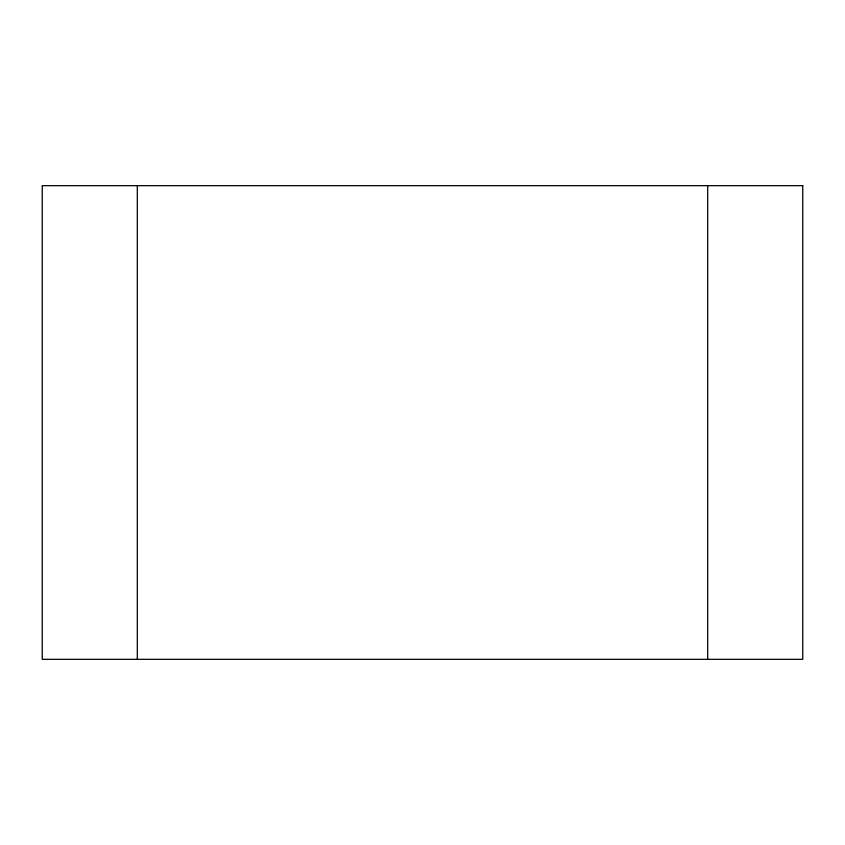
<?xml version="1.0" encoding="UTF-8"?>
<svg xmlns="http://www.w3.org/2000/svg" width="845" height="845" viewBox="0 0 845 845"><rect width="100%" height="100%" fill="white"/><g stroke="black" fill="none" stroke-linecap="round" stroke-linejoin="round"><path stroke-width="1.27" d="M707.687 185.678L707.687 659.322M137.312 185.678L137.312 659.322M802.75 185.678L42.25 185.678L42.25 659.322L802.75 659.322L802.75 185.678"/></g></svg>
